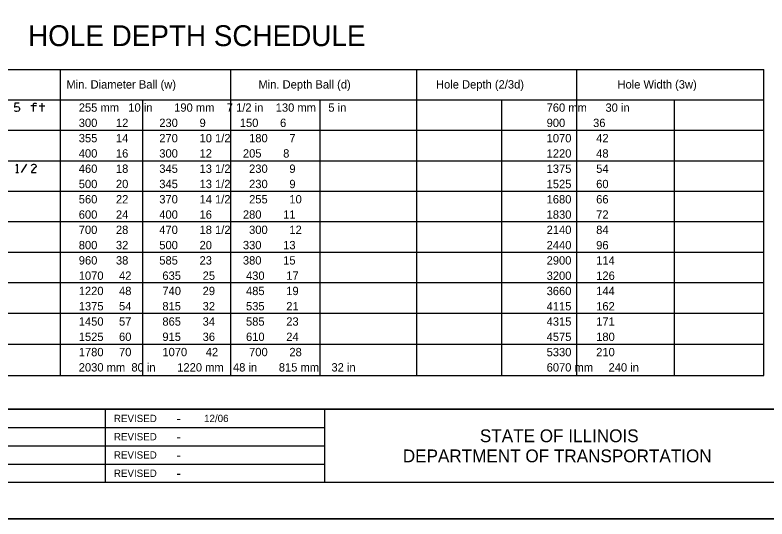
# Model space of a CAD drawing. Extents: x 581737 to 582417, y 498669 to 499109.
# Drawn here: x 581935.5 to 582141.2, y 498668.8 to 498806.7 of the extents above; entities that cross this region are included whole.
import ezdxf

# ---------------------------------------------------------------- set-up
doc = ezdxf.new("R2010")
doc.units = 0
for name, color, linetype in [('Design_EX_Roadway Dimensions', 7, 'Continuous'), ('Design_PR_Roadway Notes', 7, 'Continuous'), ('Sheets_50 Reference Boundary', 7, 'Continuous'), ('Sheets_General Details', 7, 'Continuous'), ('Sheets_Printer Plotting Border', 7, 'Continuous')]:
    doc.layers.add(name, color=color, linetype=linetype)

msp = doc.modelspace()

# ---------------------------------------------------------------- linework, layer by layer
at = {"layer": 'Design_PR_Roadway Notes'}
for p, q in [((581807.62, 498791.82), (582140.4, 498791.82)), ((581947.95, 498708.11), (581947.95, 498791.82)), ((581994.49, 498791.82), (581994.49, 498708.11)), ((582045.36, 498791.82), (582045.36, 498708.11)), ((582089.13, 498791.82), (582089.13, 498708.11)), ((582140.4, 498708.11), (582140.4, 498791.82)), ((581807.62, 498783.49), (582140.4, 498783.49)), ((581970.43, 498783.49), (581970.43, 498708.11)), ((582018.94, 498783.49), (582018.94, 498708.11)), ((582068.63, 498783.49), (582068.63, 498708.11)), ((582115.95, 498708.11), (582115.95, 498783.49)), ((581807.62, 498775.16), (582140.4, 498775.16)), ((581807.62, 498766.83), (582140.4, 498766.83)), ((581807.62, 498758.5), (582140.4, 498758.5)), ((581807.62, 498750.17), (582140.4, 498750.17)), ((581807.62, 498741.83), (582140.4, 498741.83)), ((581807.62, 498733.5), (582140.4, 498733.5)), ((581807.62, 498725.17), (582140.4, 498725.17)), ((581807.62, 498716.64), (582140.4, 498716.64)), ((581807.62, 498708.11), (582140.4, 498708.11))]:
    msp.add_line(p, q, dxfattribs=at)
for points in [[(581936.61, 498782.57), (581935.49, 498782.57), (581935.4, 498781.5), (581935.83, 498781.69), (581936.14, 498781.69), (581936.43, 498781.59), (581936.61, 498781.39), (581936.7, 498781.12), (581936.7, 498780.83), (581936.61, 498780.54), (581936.43, 498780.36), (581936.03, 498780.29), (581935.76, 498780.29), (581935.56, 498780.36), (581935.4, 498780.56)], [(581940.57, 498780.31), (581940.57, 498782.43), (581940.79, 498782.55), (581940.99, 498782.59), (581941.17, 498782.57), (581941.36, 498782.5)], [(581942.91, 498780.31), (581942.91, 498782.59)], [(581941.36, 498781.8), (581939.82, 498781.8)], [(581942.15, 498781.84), (581943.64, 498781.84)], [(581935.71, 498765.49), (581936.07, 498765.85), (581936.07, 498763.57)], [(581937.25, 498763.57), (581938.74, 498765.85)], [(581940.02, 498765.39), (581940.09, 498765.6), (581940.29, 498765.78), (581940.56, 498765.85), (581940.75, 498765.85), (581941.02, 498765.78), (581941.22, 498765.58), (581941.31, 498765.39), (581941.31, 498765.19), (581941.24, 498765.03), (581940.79, 498764.69), (581940.09, 498763.97), (581940.02, 498763.79), (581940.02, 498763.57), (581941.31, 498763.57)], [(581935.71, 498763.57), (581936.44, 498763.57)]]:
    msp.add_lwpolyline(points, dxfattribs=at)
at = {"layer": 'Sheets_50 Reference Boundary'}
msp.add_lwpolyline([(581776.68, 499098.83), (582406.68, 499098.83), (582406.68, 498698.84), (581776.68, 498698.84)], close=True, dxfattribs=at)
at = {"layer": 'Sheets_General Details'}
for p, q in [((581776.68, 498698.84), (582406.68, 498698.84)), ((581960.16, 498698.84), (581960.16, 498678.84)), ((582020.16, 498698.84), (582020.16, 498678.84)), ((581836.16, 498693.84), (582020.16, 498693.84)), ((581836.16, 498688.84), (582020.16, 498688.84)), ((581836.16, 498683.84), (582020.16, 498683.84)), ((582416.68, 498668.84), (581736.68, 498668.84))]:
    msp.add_line(p, q, dxfattribs=at)
msp.add_lwpolyline([(581776.68, 499098.84), (582406.68, 499098.84), (582406.68, 498678.84), (581776.68, 498678.84)], close=True, dxfattribs=at)
at = {"layer": 'Sheets_Printer Plotting Border'}
msp.add_lwpolyline([(581736.68, 498668.84), (582416.68, 498668.84), (582416.68, 499108.84), (581736.68, 499108.84)], close=True, dxfattribs=at)

# ---------------------------------------------------------------- texts
at = {"layer": 'Design_EX_Roadway Dimensions'}
msp.add_text('HOLE DEPTH SCHEDULE', height=5.7, dxfattribs=at).set_placement((581939.07, 498798.18))
at = {"layer": 'Design_PR_Roadway Notes'}
for s, p in [('Min. Diameter Ball (w)', (581949.57, 498786.57)), ('Min. Depth Ball (d)', (582002.11, 498786.57)), ('Hole Depth (2/3d)', (582050.7, 498786.57)), ('Hole Width (3w)', (582100.35, 498786.57)), ('255 mm   10 in       190 mm    7 1/2 in    130 mm    5 in', (581952.95, 498780.23)), ('         760 mm      30 in', (582073.34, 498780.22)), ('300      12          230       9           150       6', (581952.95, 498776.05)), ('         900         36', (582073.34, 498776.04)), ('355      14          270       10 1/2      180       7', (581952.95, 498771.87)), ('         1070        42', (582073.34, 498771.86)), ('400      16          300       12          205       8', (581952.95, 498767.69)), ('         1220        48', (582073.34, 498767.68)), ('460      18          345       13 1/2      230       9', (581952.95, 498763.51)), ('         1375        54', (582073.34, 498763.5)), ('500      20          345       13 1/2      230       9', (581952.95, 498759.33)), ('         1525        60', (582073.34, 498759.32)), ('560      22          370       14 1/2      255       10', (581952.95, 498755.15)), ('         1680        66', (582073.34, 498755.14)), ('600      24          400       16          280       11', (581952.95, 498750.97)), ('         1830        72', (582073.34, 498750.96)), ('700      28          470       18 1/2      300       12', (581952.95, 498746.79)), ('         2140        84', (582073.34, 498746.78)), ('800      32          500       20          330       13', (581952.95, 498742.61)), ('         2440        96', (582073.34, 498742.6)), ('960      38          585       23          380       15', (581952.95, 498738.43)), ('         2900        114', (582073.34, 498738.42)), ('1070     42          635       25          430       17', (581952.95, 498734.25)), ('         3200        126', (582073.34, 498734.24)), ('1220     48          740       29          485       19', (581952.95, 498730.07)), ('         3660        144', (582073.34, 498730.06)), ('1375     54          815       32          535       21', (581952.95, 498725.89)), ('         4115        162', (582073.34, 498725.88)), ('1450     57          865       34          585       23', (581952.95, 498721.71)), ('         4315        171', (582073.34, 498721.7)), ('1525     60          915       36          610       24', (581952.95, 498717.53)), ('         4575        180', (582073.34, 498717.52)), ('1780     70          1070      42          700       28', (581952.95, 498713.35)), ('         5330        210', (582073.34, 498713.34)), ('2030 mm  80 in       1220 mm   48 in       815 mm    32 in', (581952.95, 498709.17)), ('         6070 mm     240 in', (582073.34, 498709.16))]:
    msp.add_text(s, height=2.28, dxfattribs=at).set_placement(p)
at = {"layer": 'Sheets_General Details'}
for s, height, p in [('REVISED', 2, (581962.56, 498695.34)), ('-', 2.8, (581979.64, 498694.94)), ('12/06', 2, (581987.24, 498695.34)), ('REVISED', 2, (581962.56, 498690.34)), ('STATE OF ILLINOIS', 3.5, (582062.7, 498689.84)), ('-', 2.8, (581979.64, 498689.94)), ('DEPARTMENT OF TRANSPORTATION', 3.5, (582041.61, 498684.34)), ('REVISED', 2, (581962.56, 498685.34)), ('-', 2.8, (581979.64, 498684.94)), ('REVISED', 2, (581962.56, 498680.34)), ('-', 2.8, (581979.64, 498679.94))]:
    msp.add_text(s, height=height, dxfattribs=at).set_placement(p)

doc.saveas('drawing.dxf')
